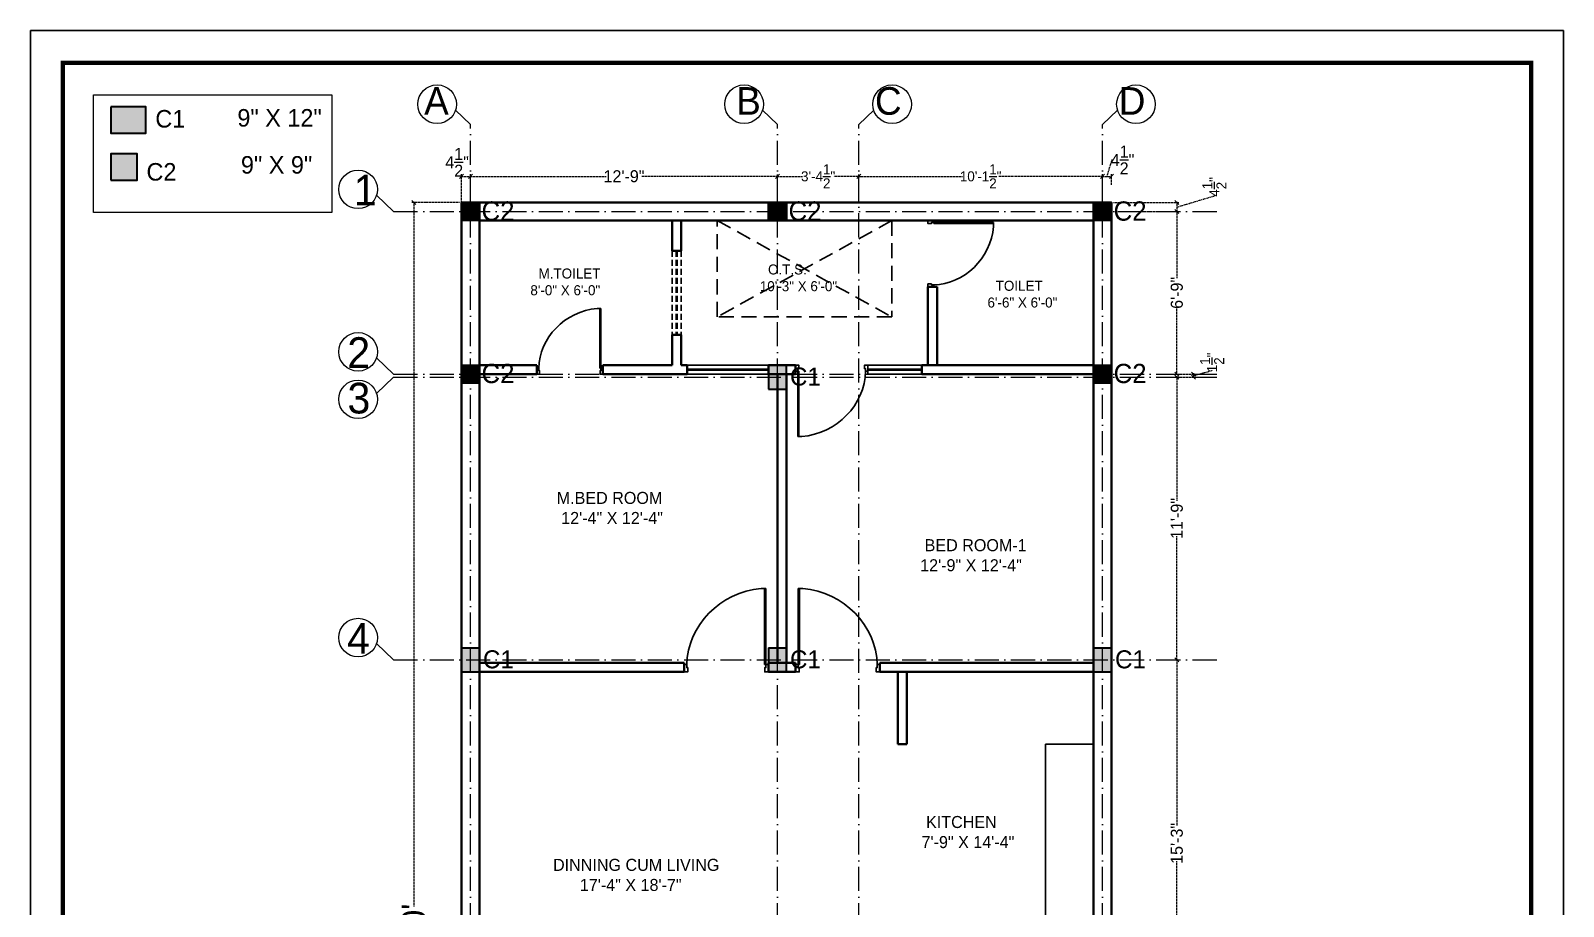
# Model space of a CAD drawing. Header units: millimetres. Extents: x -6808 to 215771, y -89660 to -16303.
# Drawn here: x 90665 to 91429, y -54094 to -53657 of the extents above; entities that cross this region are included whole.
import ezdxf

# ---------------------------------------------------------------- set-up
doc = ezdxf.new("R2010")
doc.units = ezdxf.units.MM
doc.header["$PDMODE"] = 35
doc.linetypes.add('ACAD_ISO10W100', pattern=[18, 12, -3, 0, -3])
doc.linetypes.add('DASHED', pattern=[0.75, 0.5, -0.25])
doc.layers.get('0').update_dxf_attribs({"color": 8})
for name, color, linetype, lineweight in [('col.center', 5, 'ACAD_ISO10W100', 15), ('column', 5, 'Continuous', 30), ('dim2', 6, 'Continuous', 20), ('Projection', 190, 'DASHED', 25), ('text', 7, 'Continuous', 25), ('wall', 7, 'Continuous', 35)]:
    doc.layers.add(name, color=color, linetype=linetype, lineweight=lineweight)
for name, color, linetype in [('FORMAT', 7, 'Continuous'), ('NET 01', 8, 'Continuous'), ('WIN', 5, 'Continuous')]:
    doc.layers.add(name, color=color, linetype=linetype)
doc.styles.add('cdim', font='arial.ttf')
doc.styles.add('SAJ', font='eurr____.ttf')
doc.dimstyles.new('SAJ', dxfattribs={"dimtxt": 5, "dimasz": 2, "dimexe": 1, "dimexo": 1, "dimgap": 0.09375, "dimtad": 0, "dimdec": 1, "dimzin": 0, "dimdsep": 46, "dimlunit": 4, "dimtxsty": 'SAJ', "dimblk": 'OBLIQUE', "dimcen": 0.125, "dimdle": 0.375, "dimadec": 0, "dimazin": 0, "dimtfac": 1, "dimtdec": 1, "dimtofl": 0, "dimtmove": 0, "dimatfit": 3, "dimldrblk": 'OBLIQUE', "dimfxl": 1, "dimtolj": 1, "dimtzin": 0, "dimlwd": 5, "dimlwe": 5, "dimarcsym": 1})

# ---------------------------------------------------------------- blocks, each defined once
blk = doc.blocks.new('QEWFWE')
at = {"layer": 'NET 01'}
for p, q in [((238503.45, 15011.85), (238503.45, 15015.77)), ((238503.45, 15015.77), (238505.41, 15015.77)), ((238503.98, 15015.77), (238503.98, 15011.85)), ((238503.98, 15011.85), (238503.45, 15011.85)), ((238503.45, 15011.85), (238503.45, 14988.32)), ((238503.98, 14988.32), (238503.98, 15011.85)), ((238503.45, 14988.32), (238503.45, 14984.4)), ((238503.98, 14988.32), (238503.45, 14988.32)), ((238503.98, 14984.4), (238503.98, 14988.32)), ((238503.45, 14984.4), (238503.98, 14984.4))]:
    blk.add_line(p, q, dxfattribs=at)
for points in [[(238503.45, 14984.4), (238502.4, 14984.4), (238502.4, 14981.4), (238503.9, 14981.4), (238503.9, 14982.9), (238503.9, 14983.2), (238503.45, 14983.2)], [(238536.02, 14984.4), (238537.07, 14984.4), (238537.07, 14981.4), (238535.57, 14981.4), (238535.57, 14982.9), (238535.57, 14983.2), (238536.02, 14983.2)]]:
    blk.add_lwpolyline(points, close=True, dxfattribs=at)
blk.add_ellipse((238504.18, 14985.62), major_axis=(-29.27, 13.54), ratio=0.925766, start_param=-2.718612, end_param=-1.204625, dxfattribs=at)
blk = doc.blocks.new('_Oblique')
at = {"color": 0, "linetype": 'ByBlock', "lineweight": -2}
blk.add_line((-0.5, -0.5), (0.5, 0.5), dxfattribs=at)
blk = doc.blocks.new('*D2181')
at = {"layer": 'Defpoints', "color": 0, "transparency": 16777216}
for p in [(90856, -53743.02), (90879.71, -53743.02), (90879.71, -54463.02)]:
    blk.add_point(p, dxfattribs=at)
at = {"layer": 'dim2', "color": 0, "linetype": 'DASHED', "lineweight": 5, "transparency": 16777216}
for p, q in [((90878.71, -53743.02), (90855, -53743.02)), ((90856, -53742.64), (90856, -54093.96)), ((90856, -54463.39), (90856, -54112.07)), ((90878.71, -54463.02), (90855, -54463.02))]:
    blk.add_line(p, q, dxfattribs=at)
at = {"layer": 'dim2', "color": 0, "lineweight": 5, "transparency": 16777216, "xscale": 2, "yscale": 2, "zscale": 2}
for p, rotation in [((90856, -53743.02), 90), ((90856, -54463.02), 270)]:
    blk.add_blockref('_Oblique', p, dxfattribs=dict(at, rotation=rotation))
at = {"layer": 'dim2', "color": 0, "transparency": 16777216, "insert": (90856, -54103.02), "char_height": 12, "attachment_point": 5, "rotation": 90, "style": 'SAJ'}
blk.add_mtext("\\A1;60'", dxfattribs=at)
blk = doc.blocks.new('A$C32B276F4')
at = {"layer": 'column'}
blk.add_hatch(color=256, dxfattribs=at).paths.add_polyline_path([(9, 0), (9, 9), (0, 9), (0, 0)])
for p, q in [((0, 0), (0, 9)), ((0, 9), (9, 9)), ((9, 9), (9, 0)), ((9, 0), (0, 0))]:
    blk.add_line(p, q, dxfattribs=at)
at = {"layer": 'col.center', "linetype": 'ByBlock', "insert": (10.02, 9.59), "char_height": 9.6, "width": 293.6941, "attachment_point": 1, "style": 'SAJ'}
blk.add_mtext('\\A1;{\\fCentury Gothic|b0|i0|c0|p34;C2}', dxfattribs=at)
blk = doc.blocks.new('c1')
at = {"layer": 'column'}
blk.add_hatch(color=256, dxfattribs=at).paths.add_polyline_path([(58376.49, -43564.36), (58385.49, -43564.36), (58385.49, -43552.36), (58376.49, -43552.36)])
for p, q in [((58376.49, -43552.36), (58376.49, -43564.36)), ((58376.49, -43552.36), (58385.49, -43552.36)), ((58385.49, -43564.36), (58385.49, -43552.36)), ((58376.49, -43564.36), (58385.49, -43564.36))]:
    blk.add_line(p, q, dxfattribs=at)
blk = doc.blocks.new('*D2172')
at = {"layer": 'col.center', "color": 0, "linetype": 'DASHED', "lineweight": 5, "transparency": 16777216}
for p, q in [((90879.33, -53729.93), (90884.58, -53729.93)), ((90879.71, -53745.44), (90879.71, -53728.93)), ((90884.21, -53745.44), (90884.21, -53728.93))]:
    blk.add_line(p, q, dxfattribs=at)
at = {"layer": 'Defpoints', "color": 0, "transparency": 16777216}
for p in [(90884.21, -53729.93), (90879.71, -53746.44), (90884.21, -53746.44)]:
    blk.add_point(p, dxfattribs=at)
at = {"layer": 'col.center', "color": 0, "lineweight": 5, "transparency": 16777216, "xscale": 2, "yscale": 2, "zscale": 2, "rotation": 180}
blk.add_blockref('_Oblique', (90879.71, -53729.93), dxfattribs=at)
at = {"layer": 'col.center', "color": 0, "lineweight": 5, "transparency": 16777216, "xscale": 2, "yscale": 2, "zscale": 2}
blk.add_blockref('_Oblique', (90884.21, -53729.93), dxfattribs=at)
at = {"layer": 'col.center', "color": 0, "transparency": 16777216, "insert": (90877.53, -53722.93), "char_height": 5, "attachment_point": 5, "style": 'SAJ'}
blk.add_mtext('\\A1;{\\H1.2x;4{\\H1x;\\S1/2;}"}', dxfattribs=at)
blk = doc.blocks.new('*D2173')
at = {"layer": 'col.center', "color": 0, "linetype": 'DASHED', "lineweight": 5, "transparency": 16777216}
for p, q in [((90883.83, -53729.93), (90951.98, -53729.93)), ((90884.21, -53736.19), (90884.21, -53728.93)), ((91037.58, -53729.93), (90969.43, -53729.93)), ((91037.21, -53736.19), (91037.21, -53728.93))]:
    blk.add_line(p, q, dxfattribs=at)
at = {"layer": 'Defpoints', "color": 0, "transparency": 16777216}
for p in [(91037.21, -53729.93), (90884.21, -53737.19), (91037.21, -53737.19)]:
    blk.add_point(p, dxfattribs=at)
at = {"layer": 'col.center', "color": 0, "lineweight": 5, "transparency": 16777216, "xscale": 2, "yscale": 2, "zscale": 2, "rotation": 180}
blk.add_blockref('_Oblique', (90884.21, -53729.93), dxfattribs=at)
at = {"layer": 'col.center', "color": 0, "lineweight": 5, "transparency": 16777216, "xscale": 2, "yscale": 2, "zscale": 2}
blk.add_blockref('_Oblique', (91037.21, -53729.93), dxfattribs=at)
at = {"layer": 'col.center', "color": 0, "transparency": 16777216, "insert": (90960.71, -53729.93), "char_height": 5, "attachment_point": 5, "style": 'SAJ'}
blk.add_mtext('\\A1;{\\H1.2x;12\'-9"}', dxfattribs=at)
blk = doc.blocks.new('*D2183')
at = {"layer": 'col.center', "color": 0, "linetype": 'DASHED', "lineweight": 5, "transparency": 16777216}
for p, q in [((91036.83, -53729.93), (91049.66, -53729.93)), ((91037.21, -53736.19), (91037.21, -53728.93)), ((91078.08, -53729.93), (91065.25, -53729.93)), ((91077.71, -53736.19), (91077.71, -53728.93))]:
    blk.add_line(p, q, dxfattribs=at)
at = {"layer": 'Defpoints', "color": 0, "transparency": 16777216}
for p in [(91077.71, -53729.93), (91037.21, -53737.19), (91077.71, -53737.19)]:
    blk.add_point(p, dxfattribs=at)
at = {"layer": 'col.center', "color": 0, "lineweight": 5, "transparency": 16777216, "xscale": 2, "yscale": 2, "zscale": 2, "rotation": 180}
blk.add_blockref('_Oblique', (91037.21, -53729.93), dxfattribs=at)
at = {"layer": 'col.center', "color": 0, "lineweight": 5, "transparency": 16777216, "xscale": 2, "yscale": 2, "zscale": 2}
blk.add_blockref('_Oblique', (91077.71, -53729.93), dxfattribs=at)
at = {"layer": 'col.center', "color": 0, "transparency": 16777216, "insert": (91057.46, -53729.93), "char_height": 5, "attachment_point": 5, "style": 'SAJ'}
blk.add_mtext('\\A1;3\'-4{\\H1x;\\S1/2;}"', dxfattribs=at)
blk = doc.blocks.new('*D2176')
at = {"layer": 'col.center', "color": 0, "linetype": 'DASHED', "lineweight": 5, "transparency": 16777216}
for p, q in [((91201.46, -53729.93), (91203.91, -53721.76)), ((91203.91, -53721.76), (91204.1, -53721.76)), ((91198.83, -53729.93), (91204.08, -53729.93)), ((91199.21, -53734.19), (91199.21, -53728.93)), ((91203.71, -53734.19), (91203.71, -53728.93))]:
    blk.add_line(p, q, dxfattribs=at)
at = {"layer": 'Defpoints', "color": 0, "transparency": 16777216}
for p in [(91199.21, -53735.19), (91203.71, -53729.93), (91203.71, -53735.19)]:
    blk.add_point(p, dxfattribs=at)
at = {"layer": 'col.center', "color": 0, "lineweight": 5, "transparency": 16777216, "xscale": 2, "yscale": 2, "zscale": 2, "rotation": 180}
blk.add_blockref('_Oblique', (91199.21, -53729.93), dxfattribs=at)
at = {"layer": 'col.center', "color": 0, "lineweight": 5, "transparency": 16777216, "xscale": 2, "yscale": 2, "zscale": 2}
blk.add_blockref('_Oblique', (91203.71, -53729.93), dxfattribs=at)
at = {"layer": 'col.center', "color": 0, "transparency": 16777216, "insert": (91209.17, -53721.76), "char_height": 5, "attachment_point": 5, "style": 'SAJ'}
blk.add_mtext('\\A1;{\\H1.2x;4{\\H1x;\\S1/2;}"}', dxfattribs=at)
blk = doc.blocks.new('*D2177')
at = {"layer": 'col.center', "color": 0, "linetype": 'DASHED', "lineweight": 5, "transparency": 16777216}
for p, q in [((91077.33, -53729.93), (91129.36, -53729.93)), ((91077.71, -53736.19), (91077.71, -53728.93)), ((91199.58, -53729.93), (91147.56, -53729.93)), ((91199.21, -53736.19), (91199.21, -53728.93))]:
    blk.add_line(p, q, dxfattribs=at)
at = {"layer": 'Defpoints', "color": 0, "transparency": 16777216}
for p in [(91199.21, -53729.93), (91077.71, -53737.19), (91199.21, -53737.19)]:
    blk.add_point(p, dxfattribs=at)
at = {"layer": 'col.center', "color": 0, "lineweight": 5, "transparency": 16777216, "xscale": 2, "yscale": 2, "zscale": 2, "rotation": 180}
blk.add_blockref('_Oblique', (91077.71, -53729.93), dxfattribs=at)
at = {"layer": 'col.center', "color": 0, "lineweight": 5, "transparency": 16777216, "xscale": 2, "yscale": 2, "zscale": 2}
blk.add_blockref('_Oblique', (91199.21, -53729.93), dxfattribs=at)
at = {"layer": 'col.center', "color": 0, "transparency": 16777216, "insert": (91138.46, -53729.93), "char_height": 5, "attachment_point": 5, "style": 'SAJ'}
blk.add_mtext('\\A1;10\'-1{\\H1x;\\S1/2;}"', dxfattribs=at)
blk = doc.blocks.new('*D2178')
at = {"layer": 'col.center', "color": 0, "linetype": 'DASHED', "lineweight": 5, "transparency": 16777216}
for p, q in [((91229.16, -53747.52), (91237.24, -53747.52)), ((91236.24, -53747.14), (91236.24, -53780.88)), ((91236.24, -53828.89), (91236.24, -53795.16)), ((91229.16, -53828.52), (91237.24, -53828.52))]:
    blk.add_line(p, q, dxfattribs=at)
at = {"layer": 'Defpoints', "color": 0, "transparency": 16777216}
for p in [(91228.16, -53747.52), (91228.16, -53828.52), (91236.24, -53828.52)]:
    blk.add_point(p, dxfattribs=at)
at = {"layer": 'col.center', "color": 0, "lineweight": 5, "transparency": 16777216, "xscale": 2, "yscale": 2, "zscale": 2}
for p, rotation in [((91236.24, -53747.52), 90), ((91236.24, -53828.52), 270)]:
    blk.add_blockref('_Oblique', p, dxfattribs=dict(at, rotation=rotation))
at = {"layer": 'col.center', "color": 0, "transparency": 16777216, "insert": (91236.24, -53788.02), "char_height": 5, "attachment_point": 5, "rotation": 90, "style": 'SAJ'}
blk.add_mtext('\\A1;{\\H1.2x;6\'-9"}', dxfattribs=at)
blk = doc.blocks.new('*D2179')
at = {"layer": 'col.center', "color": 0, "linetype": 'DASHED', "lineweight": 5, "transparency": 16777216}
for p, q in [((91229.16, -53830.02), (91237.24, -53830.02)), ((91236.24, -53829.64), (91236.24, -53891.79)), ((91236.24, -53971.39), (91236.24, -53909.24)), ((91229.16, -53971.02), (91237.24, -53971.02))]:
    blk.add_line(p, q, dxfattribs=at)
at = {"layer": 'Defpoints', "color": 0, "transparency": 16777216}
for p in [(91228.16, -53830.02), (91228.16, -53971.02), (91236.24, -53971.02)]:
    blk.add_point(p, dxfattribs=at)
at = {"layer": 'col.center', "color": 0, "lineweight": 5, "transparency": 16777216, "xscale": 2, "yscale": 2, "zscale": 2}
for p, rotation in [((91236.24, -53830.02), 90), ((91236.24, -53971.02), 270)]:
    blk.add_blockref('_Oblique', p, dxfattribs=dict(at, rotation=rotation))
at = {"layer": 'col.center', "color": 0, "transparency": 16777216, "insert": (91236.24, -53900.52), "char_height": 5, "attachment_point": 5, "rotation": 90, "style": 'SAJ'}
blk.add_mtext('\\A1;{\\H1.2x;11\'-9"}', dxfattribs=at)
blk = doc.blocks.new('*D2180')
at = {"layer": 'col.center', "color": 0, "linetype": 'DASHED', "lineweight": 5, "transparency": 16777216}
for p, q in [((91229.16, -53971.02), (91237.24, -53971.02)), ((91236.24, -53970.64), (91236.24, -54053.79)), ((91236.24, -54154.39), (91236.24, -54071.24)), ((91229.16, -54154.02), (91237.24, -54154.02))]:
    blk.add_line(p, q, dxfattribs=at)
at = {"layer": 'Defpoints', "color": 0, "transparency": 16777216}
for p in [(91228.16, -53971.02), (91228.16, -54154.02), (91236.24, -54154.02)]:
    blk.add_point(p, dxfattribs=at)
at = {"layer": 'col.center', "color": 0, "lineweight": 5, "transparency": 16777216, "xscale": 2, "yscale": 2, "zscale": 2}
for p, rotation in [((91236.24, -53971.02), 90), ((91236.24, -54154.02), 270)]:
    blk.add_blockref('_Oblique', p, dxfattribs=dict(at, rotation=rotation))
at = {"layer": 'col.center', "color": 0, "transparency": 16777216, "insert": (91236.24, -54062.52), "char_height": 5, "attachment_point": 5, "rotation": 90, "style": 'SAJ'}
blk.add_mtext('\\A1;{\\H1.2x;15\'-3"}', dxfattribs=at)
blk = doc.blocks.new('*D2184')
at = {"layer": 'col.center', "color": 0, "linetype": 'DASHED', "lineweight": 5, "transparency": 16777216}
for p, q in [((91204.71, -53743.02), (91237.24, -53743.02)), ((91236.24, -53745.27), (91254.96, -53739.65)), ((91236.24, -53742.64), (91236.24, -53747.89)), ((91254.96, -53739.65), (91254.96, -53739.46)), ((91204.71, -53747.52), (91237.24, -53747.52))]:
    blk.add_line(p, q, dxfattribs=at)
at = {"layer": 'Defpoints', "color": 0, "transparency": 16777216}
for p in [(91203.71, -53743.02), (91203.71, -53747.52), (91236.24, -53747.52)]:
    blk.add_point(p, dxfattribs=at)
at = {"layer": 'col.center', "color": 0, "lineweight": 5, "transparency": 16777216, "xscale": 2, "yscale": 2, "zscale": 2}
for p, rotation in [((91236.24, -53743.02), 90), ((91236.24, -53747.52), 270)]:
    blk.add_blockref('_Oblique', p, dxfattribs=dict(at, rotation=rotation))
at = {"layer": 'col.center', "color": 0, "transparency": 16777216, "insert": (91254.96, -53735.22), "char_height": 5, "attachment_point": 5, "rotation": 90, "style": 'SAJ'}
blk.add_mtext('\\A1;4{\\H1x;\\S1/2;}"', dxfattribs=at)
blk = doc.blocks.new('*D2185')
at = {"layer": 'col.center', "color": 0, "linetype": 'DASHED', "lineweight": 5, "transparency": 16777216}
for p, q in [((91244.47, -53829.27), (91253.83, -53826.74)), ((91253.83, -53826.74), (91253.83, -53826.55)), ((91232.4, -53828.52), (91245.47, -53828.52)), ((91232.4, -53830.02), (91245.47, -53830.02)), ((91244.47, -53828.14), (91244.47, -53830.39))]:
    blk.add_line(p, q, dxfattribs=at)
at = {"layer": 'Defpoints', "color": 0, "transparency": 16777216}
for p in [(91231.4, -53828.52), (91231.4, -53830.02), (91244.47, -53830.02)]:
    blk.add_point(p, dxfattribs=at)
at = {"layer": 'col.center', "color": 0, "lineweight": 5, "transparency": 16777216, "xscale": 2, "yscale": 2, "zscale": 2}
for p, rotation in [((91244.47, -53828.52), 90), ((91244.47, -53830.02), 270)]:
    blk.add_blockref('_Oblique', p, dxfattribs=dict(at, rotation=rotation))
at = {"layer": 'col.center', "color": 0, "transparency": 16777216, "insert": (91253.83, -53822.71), "char_height": 5, "attachment_point": 5, "rotation": 90, "style": 'SAJ'}
blk.add_mtext('\\A1;1{\\H1x;\\S1/2;}"', dxfattribs=at)

msp = doc.modelspace()

# ---------------------------------------------------------------- hatches: boundary and pattern name
at = {"layer": 'column', "ltscale": 2}
for points in [[(90705.031, -53695.296), (90705.031, -53708.395), (90722.497, -53708.395), (90722.497, -53695.296)], [(90718.131, -53731.844), (90718.131, -53718.745), (90705.031, -53718.745), (90705.031, -53731.844)]]:
    msp.add_hatch(color=5, dxfattribs=at).paths.add_polyline_path(points)

# ---------------------------------------------------------------- linework, layer by layer
for p in [(91170.708, -54125.517), (91194.708, -54013.017)]:
    msp.add_line(p, (91170.708, -54013.017))
at = {"layer": 'col.center'}
for p, q in [((90884.208, -53704.071), (90876.733, -53696.936)), ((91037.208, -53704.071), (91029.733, -53696.936)), ((91077.708, -53704.071), (91085.184, -53696.936)), ((91199.208, -53704.071), (91206.684, -53696.936)), ((90884.208, -54556.752), (90884.208, -53704.071)), ((91037.208, -54556.752), (91037.208, -53704.071)), ((91077.708, -54556.752), (91077.708, -53704.071)), ((91199.208, -54556.752), (91199.208, -53704.071)), ((90845.883, -53747.517), (90837.366, -53739.389)), ((90845.883, -53747.517), (91257.637, -53747.517)), ((90845.883, -53828.517), (90837.366, -53820.389)), ((90845.883, -53830.017), (90837.366, -53838.146)), ((90845.883, -53828.517), (91257.637, -53828.517)), ((90845.883, -53830.017), (91257.637, -53830.017)), ((90845.883, -53971.017), (90837.366, -53962.889)), ((90845.883, -53971.017), (91257.637, -53971.017))]:
    msp.add_line(p, q, dxfattribs=at)
at = {"layer": 'col.center', "linetype": 'ByBlock'}
for centre in [(90867.579, -53693.974), (91020.579, -53693.974), (91094.338, -53693.974), (91215.838, -53693.974), (90828.212, -53736.426), (90828.212, -53817.426), (90828.212, -53841.108), (90828.212, -53959.926)]:
    msp.add_circle(centre, 9.621, dxfattribs=at)
at = {"layer": 'column', "lineweight": 18}
msp.add_lwpolyline([(90696.383, -53689.245), (90815.062, -53689.245), (90815.062, -53747.919), (90696.383, -53747.919)], close=True, dxfattribs=at)
at = {"layer": 'column', "ltscale": 2}
for points in [[(90705.031, -53695.296), (90705.031, -53708.395), (90722.497, -53708.395), (90722.497, -53695.296)], [(90705.031, -53731.844), (90718.131, -53731.844), (90718.131, -53718.745), (90705.031, -53718.745)]]:
    msp.add_lwpolyline(points, close=True, dxfattribs=at)
at = {"layer": 'FORMAT', "color": 0}
msp.add_lwpolyline([(90665.016, -53657.285), (90665.016, -54741.935), (91428.854, -54741.935), (91428.854, -53657.285)], close=True, dxfattribs=at)
msp.add_lwpolyline([(90665.016, -53657.285), (90665.016, -54741.935), (91428.854, -54741.935), (91428.854, -53657.285)], close=True, dxfattribs=at)
at = {"layer": 'FORMAT', "color": 0, "const_width": 2.24}
msp.add_lwpolyline([(90681.093, -53673.362), (90681.093, -54725.858), (91412.777, -54725.858), (91412.777, -53673.362)], close=True, dxfattribs=at)
msp.add_lwpolyline([(90681.093, -53673.362), (90681.093, -54725.858), (91412.777, -54725.858), (91412.777, -53673.362)], close=True, dxfattribs=at)
at = {"layer": 'Projection', "ltscale": 15}
for p, q in [((91007.208, -53752.017), (91094.208, -53800.017)), ((91094.208, -53752.017), (91007.208, -53800.017))]:
    msp.add_line(p, q, dxfattribs=at)
msp.add_lwpolyline([(91007.208, -53752.017), (91094.208, -53752.017), (91094.208, -53800.017), (91007.208, -53800.017)], close=True, dxfattribs=at)
at = {"layer": 'wall'}
for p, q in [((91194.708, -53752.017), (90888.708, -53752.017)), ((90888.708, -53752.017), (90888.708, -54454.017)), ((91194.708, -54454.017), (91194.708, -53752.017))]:
    msp.add_line(p, q, dxfattribs=at)
at = {"layer": 'wall', "color": 1}
for p, q in [((90984.708, -53752.017), (90984.708, -53767.017)), ((90989.208, -53752.017), (90989.208, -53767.017)), ((90984.708, -53767.017), (90989.208, -53767.017)), ((91116.708, -53785.017), (91112.208, -53785.017)), ((91112.208, -53824.017), (91112.208, -53785.017)), ((91116.708, -53824.017), (91116.708, -53785.017)), ((90984.708, -53809.017), (90984.708, -53824.017)), ((90984.708, -53809.017), (90989.208, -53809.017)), ((90989.208, -53809.017), (90989.208, -53824.017)), ((90917.208, -53824.017), (90888.708, -53824.017)), ((90917.208, -53824.017), (90917.208, -53828.517)), ((90984.708, -53824.017), (90950.208, -53824.017)), ((90950.208, -53824.017), (90950.208, -53828.517)), ((90992.208, -53824.017), (90989.208, -53824.017)), ((90992.208, -53824.017), (90992.208, -53828.517)), ((91046.208, -53824.017), (91032.708, -53824.017)), ((91032.708, -53828.517), (91032.708, -53824.017)), ((91046.208, -53828.517), (91046.208, -53824.017)), ((91194.708, -53824.017), (91109.208, -53824.017)), ((91109.208, -53824.017), (91109.208, -53828.517)), ((90917.208, -53828.517), (90888.708, -53828.517)), ((90992.208, -53828.517), (90950.208, -53828.517)), ((91046.208, -53828.517), (91032.708, -53828.517)), ((91037.208, -53828.517), (91037.208, -53972.517)), ((91041.708, -53828.517), (91041.708, -53972.517)), ((91194.708, -53828.517), (91109.208, -53828.517)), ((90990.708, -53972.517), (90888.708, -53972.517)), ((90990.708, -53977.017), (90990.708, -53972.517)), ((91046.208, -53972.517), (91032.708, -53972.517)), ((91032.708, -53977.017), (91032.708, -53972.517)), ((91046.208, -53977.017), (91046.208, -53972.517)), ((91194.708, -53972.517), (91088.208, -53972.517)), ((91088.208, -53977.017), (91088.208, -53972.517)), ((90990.708, -53977.017), (90888.708, -53977.017)), ((91046.208, -53977.017), (91032.708, -53977.017)), ((91194.708, -53977.017), (91088.208, -53977.017)), ((91097.208, -54013.017), (91097.208, -53977.017)), ((91101.708, -54013.017), (91101.708, -53977.017)), ((91101.708, -54013.017), (91097.208, -54013.017))]:
    msp.add_line(p, q, dxfattribs=at)
at = {"layer": 'wall'}
msp.add_lwpolyline([(91191.708, -54463.017), (91203.708, -54463.017), (91203.708, -53743.017), (90879.708, -53743.017), (90879.708, -54463.017), (90897.708, -54463.017)], dxfattribs=at)
at = {"layer": 'WIN', "linetype": 'DASHED', "ltscale": 6}
for p, q in [((90984.708, -53767.017), (90984.708, -53809.017)), ((90986.708, -53767.017), (90986.708, -53809.017)), ((90987.208, -53767.017), (90987.208, -53809.017)), ((90989.208, -53767.017), (90989.208, -53809.017))]:
    msp.add_line(p, q, dxfattribs=at)
at = {"layer": 'WIN'}
for p, q in [((90992.208, -53824.017), (91032.708, -53824.017)), ((90992.208, -53826.017), (91032.708, -53826.017)), ((90992.208, -53826.517), (91032.708, -53826.517)), ((91082.208, -53824.017), (91109.208, -53824.017)), ((91082.208, -53828.517), (91082.208, -53824.017)), ((91082.208, -53826.017), (91109.208, -53826.017)), ((91082.208, -53826.517), (91109.208, -53826.517)), ((90992.208, -53828.517), (91032.708, -53828.517)), ((91082.208, -53828.517), (91109.208, -53828.517))]:
    msp.add_line(p, q, dxfattribs=at)

# ---------------------------------------------------------------- block references
at = {"linetype": 'ByBlock', "lineweight": 20, "yscale": 1.211467555345734, "zscale": 1.211467555345734}
for p, xscale in [((379970.625, -72126.492), -1.211467555345734), ((-197891.708, -72126.492), 1.211467555345734)]:
    msp.add_blockref('QEWFWE', p, dxfattribs=dict(at, xscale=xscale))
at = {"layer": 'column'}
for name, p in [('A$C32B276F4', (90879.708, -53752.017)), ('A$C32B276F4', (91032.708, -53752.017)), ('A$C32B276F4', (91194.708, -53752.017)), ('A$C32B276F4', (90879.708, -53833.017)), ('c1', (32656.217, -10271.656)), ('A$C32B276F4', (91194.708, -53833.017)), ('c1', (32503.217, -10412.656)), ('c1', (32656.217, -10412.656)), ('c1', (32818.217, -10412.656))]:
    msp.add_blockref(name, p, dxfattribs=at)
at = {"layer": 'wall', "color": 1}
for p, xscale, yscale, zscale, rotation in [((76851.907, 173270.631), 0.9518673649145052, 0.9518673649145052, 0.9518673649145052, 270), ((-156614.863, -38267.325), -1.038400761724915, 1.038400761724915, 1.038400761724915, 180)]:
    msp.add_blockref('QEWFWE', p, dxfattribs=dict(at, xscale=xscale, yscale=yscale, zscale=zscale, rotation=rotation))
at = {"layer": 'wall', "color": 1, "xscale": -0.9518673649145052, "yscale": 0.9518673649145052, "zscale": 0.9518673649145052}
msp.add_blockref('QEWFWE', (317972.857, -68088.819), dxfattribs=at)

# ---------------------------------------------------------------- texts
at = {"layer": 'col.center', "style": 'SAJ'}
for s, insert, char_height, width, attachment_point in [('\\A1;\\pi-1.7191;{\\fCentury Gothic|b0|i0|c0|p34;A}', (90862.839, -53685.463), 13.77, 9.82631, 1), ('\\A1;\\pi0.78964;{\\fCentury Gothic|b0|i0|c0|p34;B}', (91015.839, -53685.463), 13.77, 9.82631, 1), ('\\A1;{\\fCentury Gothic|b0|i0|c0|p34;C}', (91099.078, -53685.463), 13.77, 9.82631, 3), ('\\A1;{\\fCentury Gothic|b0|i0|c0|p34;D}', (91220.578, -53685.463), 13.77, 9.82631, 3), ('\\A1;\\pi3.49846;{\\fCentury Gothic|b0|i0|c0|p34;1}', (90822.569, -53729.157), 15.3, 10.91812, 1), ('\\A1;\\pi0.26372;{\\fCentury Gothic|b0|i0|c0|p34;2}', (90822.569, -53810.157), 15.3, 10.91812, 1), ('\\A1;\\pi0.34173;{\\fCentury Gothic|b0|i0|c0|p34;3}', (90822.569, -53848.378), 15.3, 10.91812, 7), ('\\A1;\\pi0.1129;{\\fCentury Gothic|b0|i0|c0|p34;4}', (90822.569, -53952.657), 15.3, 10.91812, 1)]:
    msp.add_mtext(s, dxfattribs=dict(at, insert=insert, char_height=char_height, width=width, attachment_point=attachment_point))
at = {"layer": 'col.center', "linetype": 'ByBlock', "char_height": 9, "width": 293.6941, "attachment_point": 1, "style": 'SAJ'}
for insert in [(91043.439, -53825.25), (90890.439, -53966.25), (91043.439, -53966.25), (91205.439, -53966.25)]:
    msp.add_mtext('\\A1;{\\fCentury Gothic|b0|i0|c0|p34;C1}', dxfattribs=dict(at, insert=insert))
at = {"layer": 'column', "linetype": 'ByBlock', "char_height": 8.73269, "attachment_point": 1, "style": 'SAJ'}
for s, insert, width in [('\\A1;{\\fCentury Gothic|b0|i0|c0|p34;C1}', (90727.15, -53696.86), 641.18496), ('\\A1;{\\fCentury Gothic|b0|i0|c0|p34;C2}', (90722.731, -53723.314), 427.45664)]:
    msp.add_mtext(s, dxfattribs=dict(at, insert=insert, width=width))
at = {"layer": 'column', "char_height": 8.73269, "width": 335.40053, "attachment_point": 5, "style": 'cdim'}
for s, insert in [('\\A1;{\\fCentury Gothic|b0|i0|c0|p34;9" X 12"}', (90789.062, -53700.816)), ('\\A1;{\\fCentury Gothic|b0|i0|c0|p34;9" X 9"}', (90787.585, -53724.268))]:
    msp.add_mtext(s, dxfattribs=dict(at, insert=insert))
at = {"layer": 'text', "ltscale": 2, "char_height": 6, "attachment_point": 1, "style": 'SAJ'}
for s, insert, width in [('\\A1;{\\fCentury Gothic|b0|i0|c0|p34; \\H0.83333x; O.T.S.\\P10\'-3" X 6\'-0"}', (91028.409, -53773.863), 244.74508), ('\\A1;{\\fCentury Gothic|b0|i0|c0|p34; \\H0.83333x; M.TOILET\\P8\'-0" X 6\'-0"}', (90914.059, -53775.88), 244.74508), ('\\A1;{\\fCentury Gothic|b0|i0|c0|p34; \\H0.83333x; TOILET\\P6\'-6" X 6\'-0"}', (91141.87, -53782.003), 244.74508), ('\\A1;{\\fCentury Gothic|b0|i0|c0|p34; M.BED ROOM\\P  12\'-4" X 12\'-4"}', (90924.97, -53887.265), 244.74508), ('\\A1;{\\fCentury Gothic|b0|i0|c0|p34; BED ROOM-1\\P12\'-9" X 12\'-4"}', (91108.318, -53910.834), 67.51856), ('\\A1;{\\fCentury Gothic|b0|i0|c0|p34;  \\P KITCHEN\\P7\'-9" X 14\'-4"}', (91109.025, -54038.855), 244.74508), ('\\A1;{\\fCentury Gothic|b0|i0|c0|p34;   DINNING CUM LIVING\\P         17\'-4" X 18\'-7"}', (90918.669, -54070.226), 115.0205)]:
    msp.add_mtext(s, dxfattribs=dict(at, insert=insert, width=width))

# ---------------------------------------------------------------- dimensions: what is measured, and where the dimension line sits
at = {"layer": 'col.center'}
dim = msp.add_linear_dim(base=(90884.208, -53729.934), p1=(90879.708, -53746.441), p2=(90884.208, -53746.441), text='{\\H1.2x;<>}', dimstyle='SAJ', override={"dimtmove": 1}, dxfattribs=at)
dim.commit()
dim.dimension.update_dxf_attribs({"geometry": '*D2172', "text_midpoint": (90877.53, -53722.934), "dimtype": 160})
for p1, p2, distance, picture, middle in [((91199.208, -53735.188), (91203.708, -53735.188), 5.254, '*D2176', (91204.191, -53721.762)), ((90884.208, -53737.188), (91037.208, -53737.188), 7.254, '*D2173', (90960.708, -53729.934)), ((91228.165, -53747.517), (91228.165, -53828.517), 8.079, '*D2178', (91236.244, -53788.017)), ((91228.165, -53830.017), (91228.165, -53971.017), 8.079, '*D2179', (91236.244, -53900.517)), ((91228.165, -53971.017), (91228.165, -54154.017), 8.079, '*D2180', (91236.244, -54062.517))]:
    dim = msp.add_aligned_dim(p1=p1, p2=p2, distance=distance, text='{\\H1.2x;<>}', dimstyle='SAJ', override={"dimtmove": 1}, dxfattribs=at)
    dim.commit()
    dim.dimension.update_dxf_attribs({"geometry": picture, "text_midpoint": middle})
for p1, p2, distance, picture, middle in [((91037.208, -53737.188), (91077.708, -53737.188), 7.254, '*D2183', (91057.458, -53729.934)), ((91077.708, -53737.188), (91199.208, -53737.188), 7.254, '*D2177', (91138.458, -53729.934)), ((91203.708, -53743.017), (91203.708, -53747.517), 32.535, '*D2184', (91254.962, -53739.371))]:
    dim = msp.add_aligned_dim(p1=p1, p2=p2, distance=distance, dimstyle='SAJ', override={"dimtmove": 1}, dxfattribs=at)
    dim.commit()
    dim.dimension.update_dxf_attribs({"geometry": picture, "text_midpoint": middle})
dim = msp.add_linear_dim(base=(91244.471, -53830.017), p1=(91231.4, -53828.517), p2=(91231.4, -53830.017), angle=270, dimstyle='SAJ', override={"dimtmove": 1}, dxfattribs=at)
dim.commit()
dim.dimension.update_dxf_attribs({"geometry": '*D2185', "text_midpoint": (91253.83, -53826.46), "dimtype": 161})
at = {"layer": 'dim2'}
dim = msp.add_aligned_dim(p1=(90879.708, -54463.017), p2=(90879.708, -53743.017), distance=23.711, dimstyle='SAJ', override={"dimtxt": 12}, dxfattribs=at)
dim.commit()
dim.dimension.update_dxf_attribs({"geometry": '*D2181', "text_midpoint": (90855.997, -54103.017)})

doc.saveas('drawing.dxf')
